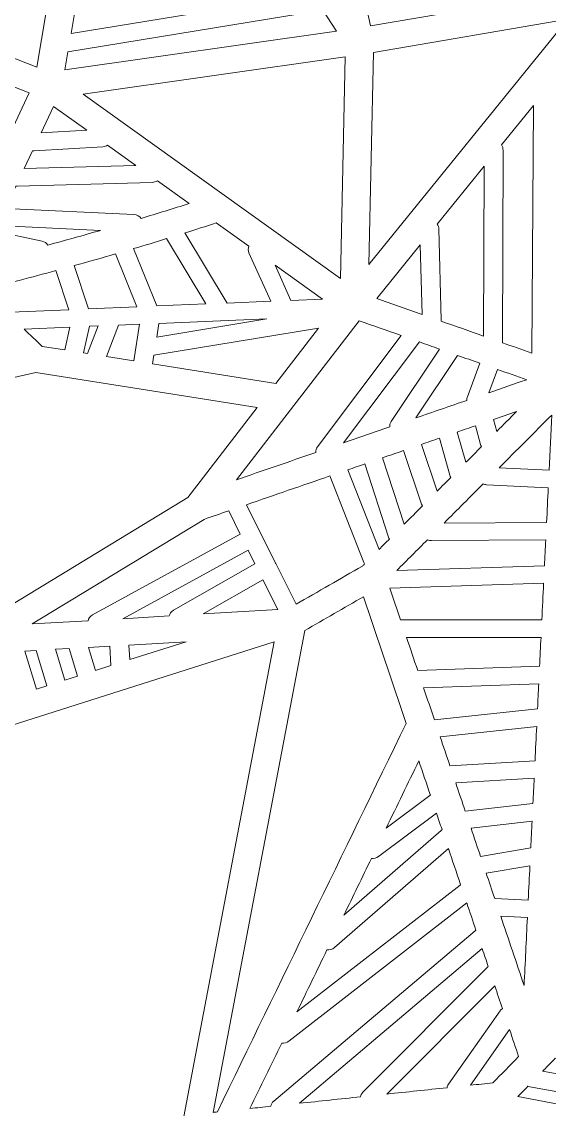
# Model space of a CAD drawing. Header units: centimetres. Extents: x -10.3 to 4.3, y -13.4 to 8.6.
# Drawn here: x -6.48 to -3.77, y -10.3 to -4.72 of the extents above; entities that cross this region are included whole.
import ezdxf

# ---------------------------------------------------------------- set-up
doc = ezdxf.new("R2010")
doc.units = ezdxf.units.CM
doc.header["$MEASUREMENT"] = 0
doc.layers.add('Plan 1', color=7, linetype='Continuous')

msp = doc.modelspace()

# ---------------------------------------------------------------- linework, layer by layer
at = {"layer": 'Plan 1', "color": 250, "lineweight": 20}
for points, knots in [([(-5.4971, -13.40751), (-5.48345, -13.4089), (-5.46966, -13.40959), (-5.45586, -13.40959), (-5.45586, -13.40959), (-5.21797, -13.40959), (-5.21797, -13.40959), (-5.20422, -13.40959), (-5.19047, -13.4089), (-5.17686, -13.40752), (-5.17686, -13.40752), (-5.17454, -13.40728), (-5.17454, -13.40728), (-5.17454, -13.40728), (-5.17222, -13.40752), (-5.17222, -13.40752), (-5.15861, -13.4089), (-5.14486, -13.40959), (-5.13111, -13.40959), (-5.13111, -13.40959), (-4.88364, -13.40959), (-4.88364, -13.40959), (-4.86986, -13.40959), (-4.8561, -13.4089), (-4.84247, -13.40751), (-4.84247, -13.40751), (-4.84014, -13.40728), (-4.84014, -13.40728), (-4.84014, -13.40728), (-4.83782, -13.40751), (-4.83782, -13.40751), (-4.82419, -13.4089), (-4.81043, -13.40959), (-4.79665, -13.40959), (-4.79665, -13.40959), (-4.54415, -13.40959), (-4.54415, -13.40959), (-4.53041, -13.40959), (-4.51668, -13.4089), (-4.50307, -13.40752), (-4.50307, -13.40752), (-4.50075, -13.40729), (-4.50075, -13.40729), (-4.50075, -13.40729), (-4.49844, -13.40752), (-4.49844, -13.40752), (-4.48483, -13.4089), (-4.4711, -13.40959), (-4.45736, -13.40959), (-4.45736, -13.40959), (4.02287, -13.40959), (4.02287, -13.40959), (4.18908, -13.40959), (4.31932, -13.3106), (4.31932, -13.19416), (4.31932, -13.19416), (4.31932, 8.3375), (4.31932, 8.3375), (4.31932, 8.45394), (4.18908, 8.55293), (4.02287, 8.55293), (4.02287, 8.55293), (-10.05259, 8.55293), (-10.05259, 8.55293), (-10.2188, 8.55293), (-10.34904, 8.45394), (-10.34904, 8.3375), (-10.34904, 8.3375), (-10.34904, -5.89474), (-10.34904, -5.89474), (-10.34904, -5.90825), (-10.34731, -5.92174), (-10.34383, -5.93503), (-10.34383, -5.93503), (-10.34327, -5.93714), (-10.34327, -5.93714), (-10.34327, -5.93714), (-10.34383, -5.93925), (-10.34383, -5.93925), (-10.34731, -5.95253), (-10.34904, -5.96603), (-10.34904, -5.97954), (-10.34904, -5.97954), (-10.34904, -6.10452), (-10.34904, -6.10452), (-10.34904, -6.11694), (-10.34758, -6.12935), (-10.34463, -6.1416), (-10.34463, -6.1416), (-10.34417, -6.14354), (-10.34417, -6.14354), (-10.34417, -6.14354), (-10.34463, -6.14548), (-10.34463, -6.14548), (-10.34758, -6.15773), (-10.34904, -6.17014), (-10.34904, -6.18256), (-10.34904, -6.18256), (-10.34904, -13.19416), (-10.34904, -13.19416), (-10.34904, -13.3106), (-10.2188, -13.40959), (-10.05259, -13.40959), (-10.05259, -13.40959), (-7.60772, -13.40959), (-7.60772, -13.40959), (-7.59525, -13.40959), (-7.5828, -13.40902), (-7.57044, -13.40789), (-7.57044, -13.40789), (-7.56833, -13.4077), (-7.56833, -13.4077), (-7.56833, -13.4077), (-7.56623, -13.40789), (-7.56623, -13.40789), (-7.55387, -13.40902), (-7.54141, -13.40959), (-7.52895, -13.40959), (-7.52895, -13.40959), (-6.8758, -13.40959), (-6.8758, -13.40959), (-6.8623, -13.40959), (-6.8488, -13.40893), (-6.83543, -13.40759), (-6.83543, -13.40759), (-6.83315, -13.40737), (-6.83315, -13.40737), (-6.83315, -13.40737), (-6.83088, -13.40759), (-6.83088, -13.40759), (-6.81751, -13.40893), (-6.80401, -13.40959), (-6.7905, -13.40959), (-6.7905, -13.40959), (-5.8596, -13.40959), (-5.8596, -13.40959), (-5.84594, -13.40959), (-5.8323, -13.40891), (-5.81878, -13.40755), (-5.81878, -13.40755), (-5.81648, -13.40732), (-5.81648, -13.40732), (-5.81648, -13.40732), (-5.81418, -13.40755), (-5.81418, -13.40755), (-5.80066, -13.40891), (-5.78701, -13.40959), (-5.77335, -13.40959), (-5.77335, -13.40959), (-5.54299, -13.40959), (-5.54299, -13.40959), (-5.52919, -13.40959), (-5.51541, -13.4089), (-5.50175, -13.40751), (-5.50175, -13.40751), (-5.49943, -13.40727), (-5.49943, -13.40727), (-5.49943, -13.40727), (-5.4971, -13.40751), (-5.4971, -13.40751)], [0, 0, 0, 0, 0.0188679, 0.0188679, 0.0188679, 0.0377358, 0.0377358, 0.0377358, 0.0566038, 0.0566038, 0.0566038, 0.0754717, 0.0754717, 0.0754717, 0.0943396, 0.0943396, 0.0943396, 0.1132075, 0.1132075, 0.1132075, 0.1320755, 0.1320755, 0.1320755, 0.1509434, 0.1509434, 0.1509434, 0.1698113, 0.1698113, 0.1698113, 0.1886792, 0.1886792, 0.1886792, 0.2075472, 0.2075472, 0.2075472, 0.2264151, 0.2264151, 0.2264151, 0.245283, 0.245283, 0.245283, 0.2641509, 0.2641509, 0.2641509, 0.2830189, 0.2830189, 0.2830189, 0.3018868, 0.3018868, 0.3018868, 0.3207547, 0.3207547, 0.3207547, 0.3396226, 0.3396226, 0.3396226, 0.3584906, 0.3584906, 0.3584906, 0.3773585, 0.3773585, 0.3773585, 0.3962264, 0.3962264, 0.3962264, 0.4150943, 0.4150943, 0.4150943, 0.4339623, 0.4339623, 0.4339623, 0.4528302, 0.4528302, 0.4528302, 0.4716981, 0.4716981, 0.4716981, 0.490566, 0.490566, 0.490566, 0.509434, 0.509434, 0.509434, 0.5283019, 0.5283019, 0.5283019, 0.5471698, 0.5471698, 0.5471698, 0.5660377, 0.5660377, 0.5660377, 0.5849057, 0.5849057, 0.5849057, 0.6037736, 0.6037736, 0.6037736, 0.6226415, 0.6226415, 0.6226415, 0.6415094, 0.6415094, 0.6415094, 0.6603774, 0.6603774, 0.6603774, 0.6792453, 0.6792453, 0.6792453, 0.6981132, 0.6981132, 0.6981132, 0.7169811, 0.7169811, 0.7169811, 0.7358491, 0.7358491, 0.7358491, 0.754717, 0.754717, 0.754717, 0.7735849, 0.7735849, 0.7735849, 0.7924528, 0.7924528, 0.7924528, 0.8113208, 0.8113208, 0.8113208, 0.8301887, 0.8301887, 0.8301887, 0.8490566, 0.8490566, 0.8490566, 0.8679245, 0.8679245, 0.8679245, 0.8867925, 0.8867925, 0.8867925, 0.9056604, 0.9056604, 0.9056604, 0.9245283, 0.9245283, 0.9245283, 0.9433962, 0.9433962, 0.9433962, 0.9622642, 0.9622642, 0.9622642, 0.9811321, 0.9811321, 0.9811321, 1, 1, 1, 1]), ([(-4.86355, -2.83271), (-4.86355, -2.83271), (-5.05755, -3.06219), (-5.05755, -3.06219), (-5.05755, -3.06219), (-4.69096, -4.74279), (-4.69096, -4.74279), (-4.69096, -4.74279), (-3.62834, -4.56045), (-3.62834, -4.56045), (-3.62834, -4.56045), (-4.86355, -2.83271), (-4.86355, -2.83271)], [0, 0, 0, 0, 0.25, 0.25, 0.25, 0.5, 0.5, 0.5, 0.75, 0.75, 0.75, 1, 1, 1, 1]), ([(-6.23586, -3.94884), (-6.23586, -3.94884), (-7.09561, -2.9755), (-7.09561, -2.9755), (-7.09561, -2.9755), (-7.38415, -3.12288), (-7.38415, -3.12288), (-7.38415, -3.12288), (-7.38415, -3.83944), (-7.38415, -3.83944), (-7.38415, -3.83944), (-7.13007, -4.67005), (-7.13007, -4.67005), (-7.13007, -4.67005), (-6.40525, -4.95386), (-6.40525, -4.95386), (-6.40525, -4.95386), (-6.23586, -3.94884), (-6.23586, -3.94884)], [0, 0, 0, 0, 0.1666667, 0.1666667, 0.1666667, 0.3333333, 0.3333333, 0.3333333, 0.5, 0.5, 0.5, 0.6666667, 0.6666667, 0.6666667, 0.8333333, 0.8333333, 0.8333333, 1, 1, 1, 1]), ([(-6.20258, -4.61662), (-6.20258, -4.61662), (-6.23037, -4.78151), (-6.23037, -4.78151), (-6.23037, -4.78151), (-4.98975, -4.57859), (-4.98975, -4.57859), (-4.98975, -4.57859), (-5.11409, -4.38678), (-5.11409, -4.38678), (-5.11409, -4.38678), (-6.20032, -4.61619), (-6.20032, -4.61619), (-6.20107, -4.61635), (-6.20182, -4.61649), (-6.20258, -4.61662)], [0, 0, 0, 0, 0.2, 0.2, 0.2, 0.4, 0.4, 0.4, 0.6, 0.6, 0.6, 0.8, 0.8, 0.8, 1, 1, 1, 1]), ([(-4.9363, -4.66104), (-4.93684, -4.66114), (-4.93738, -4.66124), (-4.93793, -4.66133), (-4.93793, -4.66133), (-6.24618, -4.87531), (-6.24618, -4.87531), (-6.24618, -4.87531), (-6.2619, -4.96861), (-6.2619, -4.96861), (-6.2619, -4.96861), (-4.86585, -4.7697), (-4.86585, -4.7697), (-4.86585, -4.7697), (-4.9363, -4.66104), (-4.9363, -4.66104)], [0, 0, 0, 0, 0.2, 0.2, 0.2, 0.4, 0.4, 0.4, 0.6, 0.6, 0.6, 0.8, 0.8, 0.8, 1, 1, 1, 1]), ([(-4.67646, -4.8794), (-4.67646, -4.8794), (-4.69986, -5.96737), (-4.69986, -5.96737), (-4.69986, -5.96737), (-3.67781, -4.70804), (-3.67781, -4.70804), (-3.67781, -4.70804), (-4.67646, -4.8794), (-4.67646, -4.8794)], [0, 0, 0, 0, 0.3333333, 0.3333333, 0.3333333, 0.6666667, 0.6666667, 0.6666667, 1, 1, 1, 1]), ([(-7.08059, -4.83764), (-7.08059, -4.83764), (-7.00542, -5.09435), (-7.00542, -5.09435), (-6.99842, -5.0948), (-6.99159, -5.09659), (-6.98545, -5.09963), (-6.98545, -5.09963), (-6.55235, -5.31363), (-6.55235, -5.31363), (-6.55235, -5.31363), (-6.44485, -5.08657), (-6.44485, -5.08657), (-6.44485, -5.08657), (-7.08059, -4.83764), (-7.08059, -4.83764)], [0, 0, 0, 0, 0.2, 0.2, 0.2, 0.4, 0.4, 0.4, 0.6, 0.6, 0.6, 0.8, 0.8, 0.8, 1, 1, 1, 1]), ([(-6.16772, -5.0936), (-6.16772, -5.0936), (-4.8454, -6.03865), (-4.8454, -6.03865), (-4.8454, -6.03865), (-4.82094, -4.9017), (-4.82094, -4.9017), (-4.82094, -4.9017), (-6.16772, -5.0936), (-6.16772, -5.0936)], [0, 0, 0, 0, 0.3333333, 0.3333333, 0.3333333, 0.6666667, 0.6666667, 0.6666667, 1, 1, 1, 1]), ([(-6.31987, -5.15649), (-6.31987, -5.15649), (-6.38408, -5.29212), (-6.38408, -5.29212), (-6.38408, -5.29212), (-6.14987, -5.27798), (-6.14987, -5.27798), (-6.14987, -5.27798), (-6.31987, -5.15649), (-6.31987, -5.15649)], [0, 0, 0, 0, 0.3333333, 0.3333333, 0.3333333, 0.6666667, 0.6666667, 0.6666667, 1, 1, 1, 1]), ([(-3.85476, -5.15064), (-3.85476, -5.15064), (-4.01928, -5.35334), (-4.01928, -5.35334), (-4.01317, -5.36129), (-4.01032, -5.37058), (-4.01034, -5.37951), (-4.01034, -5.37951), (-4.0126, -6.36489), (-4.0126, -6.36489), (-4.0126, -6.36626), (-4.01267, -6.36763), (-4.01281, -6.36899), (-3.96262, -6.38662), (-3.91245, -6.40425), (-3.86226, -6.42188), (-3.86226, -6.42188), (-3.85476, -5.15064), (-3.85476, -5.15064)], [0, 0, 0, 0, 0.1666667, 0.1666667, 0.1666667, 0.3333333, 0.3333333, 0.3333333, 0.5, 0.5, 0.5, 0.6666667, 0.6666667, 0.6666667, 0.8333333, 0.8333333, 0.8333333, 1, 1, 1, 1]), ([(-6.04225, -5.3549), (-6.0491, -5.35934), (-6.05756, -5.36238), (-6.06732, -5.36296), (-6.06732, -5.36296), (-6.42043, -5.38428), (-6.42043, -5.38428), (-6.42288, -5.38442), (-6.42531, -5.38441), (-6.42769, -5.38423), (-6.42769, -5.38423), (-6.47017, -5.47396), (-6.47017, -5.47396), (-6.47017, -5.47396), (-5.89768, -5.45821), (-5.89768, -5.45821), (-5.89768, -5.45821), (-6.04225, -5.3549), (-6.04225, -5.3549)], [0, 0, 0, 0, 0.1666667, 0.1666667, 0.1666667, 0.3333333, 0.3333333, 0.3333333, 0.5, 0.5, 0.5, 0.6666667, 0.6666667, 0.6666667, 0.8333333, 0.8333333, 0.8333333, 1, 1, 1, 1]), ([(-4.32802, -6.25827), (-4.25549, -6.28376), (-4.18295, -6.30924), (-4.1104, -6.33471), (-4.1104, -6.33471), (-4.10841, -5.46317), (-4.10841, -5.46317), (-4.10841, -5.46317), (-4.34922, -5.75989), (-4.34922, -5.75989), (-4.34338, -5.76748), (-4.34052, -5.77629), (-4.3403, -5.78483), (-4.3403, -5.78483), (-4.32783, -6.25295), (-4.32783, -6.25295), (-4.32778, -6.25472), (-4.32785, -6.2565), (-4.32802, -6.25827)], [0, 0, 0, 0, 0.1666667, 0.1666667, 0.1666667, 0.3333333, 0.3333333, 0.3333333, 0.5, 0.5, 0.5, 0.6666667, 0.6666667, 0.6666667, 0.8333333, 0.8333333, 0.8333333, 1, 1, 1, 1]), ([(-5.8701, -5.73057), (-5.78758, -5.70567), (-5.70541, -5.68018), (-5.62361, -5.65409), (-5.62361, -5.65409), (-5.78667, -5.53755), (-5.78667, -5.53755), (-5.79397, -5.54229), (-5.80307, -5.54541), (-5.81354, -5.5457), (-5.81354, -5.5457), (-6.50766, -5.56479), (-6.50766, -5.56479), (-6.50949, -5.56484), (-6.51131, -5.5648), (-6.51312, -5.56467), (-6.51312, -5.56467), (-6.56733, -5.67917), (-6.56733, -5.67917), (-6.56733, -5.67917), (-5.90832, -5.71059), (-5.90832, -5.71059), (-5.89067, -5.71143), (-5.8777, -5.71997), (-5.8701, -5.73057)], [0, 0, 0, 0, 0.125, 0.125, 0.125, 0.25, 0.25, 0.25, 0.375, 0.375, 0.375, 0.5, 0.5, 0.5, 0.625, 0.625, 0.625, 0.75, 0.75, 0.75, 0.875, 0.875, 0.875, 1, 1, 1, 1]), ([(-6.60893, -5.76705), (-6.60893, -5.76705), (-6.62236, -5.79541), (-6.62236, -5.79541), (-6.62236, -5.79541), (-6.37907, -5.84727), (-6.37907, -5.84727), (-6.36493, -5.85028), (-6.35483, -5.85814), (-6.34871, -5.86736), (-6.25862, -5.84302), (-6.16889, -5.818), (-6.07955, -5.7923), (-6.07955, -5.7923), (-6.6076, -5.76713), (-6.6076, -5.76713), (-6.60804, -5.76711), (-6.60849, -5.76708), (-6.60893, -5.76705)], [0, 0, 0, 0, 0.1666667, 0.1666667, 0.1666667, 0.3333333, 0.3333333, 0.3333333, 0.5, 0.5, 0.5, 0.6666667, 0.6666667, 0.6666667, 0.8333333, 0.8333333, 0.8333333, 1, 1, 1, 1]), ([(-5.48412, -5.75379), (-5.53757, -5.77118), (-5.59118, -5.78832), (-5.64495, -5.80521), (-5.64495, -5.80521), (-5.42802, -6.16495), (-5.42802, -6.16495), (-5.42802, -6.16495), (-5.20449, -6.15557), (-5.20449, -6.15557), (-5.20449, -6.15557), (-5.31602, -5.90719), (-5.31602, -5.90719), (-5.32079, -5.89656), (-5.321, -5.88445), (-5.3165, -5.87358), (-5.3165, -5.87358), (-5.48412, -5.75379), (-5.48412, -5.75379)], [0, 0, 0, 0, 0.1666667, 0.1666667, 0.1666667, 0.3333333, 0.3333333, 0.3333333, 0.5, 0.5, 0.5, 0.6666667, 0.6666667, 0.6666667, 0.8333333, 0.8333333, 0.8333333, 1, 1, 1, 1]), ([(-5.73936, -5.83457), (-5.79555, -5.85185), (-5.85191, -5.86887), (-5.90843, -5.88562), (-5.90843, -5.88562), (-5.78865, -6.18008), (-5.78865, -6.18008), (-5.78865, -6.18008), (-5.53736, -6.16954), (-5.53736, -6.16954), (-5.53736, -6.16954), (-5.73936, -5.83457), (-5.73936, -5.83457)], [0, 0, 0, 0, 0.25, 0.25, 0.25, 0.5, 0.5, 0.5, 0.75, 0.75, 0.75, 1, 1, 1, 1]), ([(-6.0019, -5.91302), (-6.07236, -5.93345), (-6.14306, -5.95346), (-6.21399, -5.97306), (-6.21399, -5.97306), (-6.14035, -6.19484), (-6.14035, -6.19484), (-6.14035, -6.19484), (-5.89151, -6.1844), (-5.89151, -6.1844), (-5.89151, -6.1844), (-6.0019, -5.91302), (-6.0019, -5.91302)], [0, 0, 0, 0, 0.25, 0.25, 0.25, 0.5, 0.5, 0.5, 0.75, 0.75, 0.75, 1, 1, 1, 1]), ([(-4.43602, -5.86684), (-4.43602, -5.86684), (-4.65927, -6.14192), (-4.65927, -6.14192), (-4.58168, -6.16916), (-4.5041, -6.19642), (-4.42652, -6.22368), (-4.42652, -6.22368), (-4.43602, -5.86684), (-4.43602, -5.86684)], [0, 0, 0, 0, 0.3333333, 0.3333333, 0.3333333, 0.6666667, 0.6666667, 0.6666667, 1, 1, 1, 1]), ([(-5.18189, -5.96979), (-5.18189, -5.96979), (-5.10042, -6.15121), (-5.10042, -6.15121), (-5.10042, -6.15121), (-4.9376, -6.14438), (-4.9376, -6.14438), (-4.9376, -6.14438), (-5.18189, -5.96979), (-5.18189, -5.96979)], [0, 0, 0, 0, 0.3333333, 0.3333333, 0.3333333, 0.6666667, 0.6666667, 0.6666667, 1, 1, 1, 1]), ([(-6.68577, -6.09636), (-6.6435, -6.13632), (-6.60123, -6.17628), (-6.55896, -6.21624), (-6.55313, -6.21357), (-6.54647, -6.21188), (-6.53918, -6.21157), (-6.53918, -6.21157), (-6.24137, -6.19908), (-6.24137, -6.19908), (-6.24137, -6.19908), (-6.30789, -5.99871), (-6.30789, -5.99871), (-6.43317, -6.03256), (-6.55915, -6.06511), (-6.68577, -6.09636)], [0, 0, 0, 0, 0.2, 0.2, 0.2, 0.4, 0.4, 0.4, 0.6, 0.6, 0.6, 0.8, 0.8, 0.8, 1, 1, 1, 1]), ([(-5.77925, -6.26955), (-5.77925, -6.26955), (-5.78996, -6.33981), (-5.78996, -6.33981), (-5.78996, -6.33981), (-5.22463, -6.24628), (-5.22463, -6.24628), (-5.22463, -6.24628), (-5.77925, -6.26955), (-5.77925, -6.26955)], [0, 0, 0, 0, 0.3333333, 0.3333333, 0.3333333, 0.6666667, 0.6666667, 0.6666667, 1, 1, 1, 1]), ([(-6.23652, -6.28873), (-6.23652, -6.28873), (-6.47183, -6.2986), (-6.47183, -6.2986), (-6.44056, -6.32816), (-6.4093, -6.35773), (-6.37804, -6.38729), (-6.37804, -6.38729), (-6.26223, -6.40572), (-6.26223, -6.40572), (-6.26223, -6.40572), (-6.23652, -6.28873), (-6.23652, -6.28873)], [0, 0, 0, 0, 0.25, 0.25, 0.25, 0.5, 0.5, 0.5, 0.75, 0.75, 0.75, 1, 1, 1, 1]), ([(-6.09148, -6.28265), (-6.09148, -6.28265), (-6.1357, -6.2845), (-6.1357, -6.2845), (-6.1357, -6.2845), (-6.16571, -6.42107), (-6.16571, -6.42107), (-6.16571, -6.42107), (-6.14573, -6.42425), (-6.14573, -6.42425), (-6.14573, -6.42425), (-6.09148, -6.28265), (-6.09148, -6.28265)], [0, 0, 0, 0, 0.25, 0.25, 0.25, 0.5, 0.5, 0.5, 0.75, 0.75, 0.75, 1, 1, 1, 1]), ([(-5.87875, -6.27372), (-5.87875, -6.27372), (-5.98591, -6.27822), (-5.98591, -6.27822), (-5.98591, -6.27822), (-6.04783, -6.43983), (-6.04783, -6.43983), (-6.04783, -6.43983), (-5.90748, -6.46215), (-5.90748, -6.46215), (-5.90748, -6.46215), (-5.87875, -6.27372), (-5.87875, -6.27372)], [0, 0, 0, 0, 0.25, 0.25, 0.25, 0.5, 0.5, 0.5, 0.75, 0.75, 0.75, 1, 1, 1, 1]), ([(-5.80424, -6.43342), (-5.80424, -6.43342), (-5.81096, -6.47751), (-5.81096, -6.47751), (-5.81096, -6.47751), (-5.17799, -6.57822), (-5.17799, -6.57822), (-5.17799, -6.57822), (-4.95813, -6.29343), (-4.95813, -6.29343), (-4.95813, -6.29343), (-5.80424, -6.43342), (-5.80424, -6.43342)], [0, 0, 0, 0, 0.25, 0.25, 0.25, 0.5, 0.5, 0.5, 0.75, 0.75, 0.75, 1, 1, 1, 1]), ([(-4.75026, -6.25601), (-4.75026, -6.25601), (-5.38058, -7.07246), (-5.38058, -7.07246), (-5.24466, -7.02563), (-5.10875, -6.9788), (-4.97283, -6.93198), (-4.97379, -6.92178), (-4.97106, -6.91122), (-4.96436, -6.90232), (-4.96436, -6.90232), (-4.53484, -6.33169), (-4.53484, -6.33169), (-4.60665, -6.30646), (-4.67845, -6.28124), (-4.75026, -6.25601)], [0, 0, 0, 0, 0.2, 0.2, 0.2, 0.4, 0.4, 0.4, 0.6, 0.6, 0.6, 0.8, 0.8, 0.8, 1, 1, 1, 1]), ([(-6.41032, -6.52094), (-6.41032, -6.52094), (-7.90457, -6.85812), (-7.90457, -6.85812), (-7.92003, -6.86284), (-7.93666, -6.86232), (-7.95184, -6.85709), (-7.95184, -6.85709), (-9.3294, -6.38311), (-9.3294, -6.38311), (-9.3294, -6.38311), (-10.03625, -6.50294), (-10.03625, -6.50294), (-10.03625, -6.50294), (-10.03625, -7.09416), (-10.03625, -7.09416), (-10.03625, -7.09416), (-6.71711, -7.82385), (-6.71711, -7.82385), (-6.71711, -7.82385), (-5.62934, -7.16284), (-5.62934, -7.16284), (-5.62934, -7.16284), (-5.27342, -6.70183), (-5.27342, -6.70183), (-5.27342, -6.70183), (-6.41032, -6.52094), (-6.41032, -6.52094)], [0, 0, 0, 0, 0.1111111, 0.1111111, 0.1111111, 0.2222222, 0.2222222, 0.2222222, 0.3333333, 0.3333333, 0.3333333, 0.4444444, 0.4444444, 0.4444444, 0.5555556, 0.5555556, 0.5555556, 0.6666667, 0.6666667, 0.6666667, 0.7777778, 0.7777778, 0.7777778, 0.8888889, 0.8888889, 0.8888889, 1, 1, 1, 1]), ([(-4.44051, -6.36483), (-4.44051, -6.36483), (-4.83051, -6.88295), (-4.83051, -6.88295), (-4.75135, -6.85568), (-4.67219, -6.8284), (-4.59303, -6.80113), (-4.59392, -6.79168), (-4.59164, -6.78194), (-4.58598, -6.77348), (-4.58598, -6.77348), (-4.33717, -6.40113), (-4.33717, -6.40113), (-4.37161, -6.38903), (-4.40606, -6.37693), (-4.44051, -6.36483)], [0, 0, 0, 0, 0.2, 0.2, 0.2, 0.4, 0.4, 0.4, 0.6, 0.6, 0.6, 0.8, 0.8, 0.8, 1, 1, 1, 1]), ([(-4.24395, -6.43387), (-4.24395, -6.43387), (-4.45837, -6.75475), (-4.45837, -6.75475), (-4.37109, -6.72468), (-4.28381, -6.69461), (-4.19654, -6.66453), (-4.19714, -6.65824), (-4.19632, -6.65185), (-4.19405, -6.64578), (-4.19405, -6.64578), (-4.12994, -6.47391), (-4.12994, -6.47391), (-4.16794, -6.46057), (-4.20595, -6.44722), (-4.24395, -6.43387)], [0, 0, 0, 0, 0.2, 0.2, 0.2, 0.4, 0.4, 0.4, 0.6, 0.6, 0.6, 0.8, 0.8, 0.8, 1, 1, 1, 1]), ([(-4.03837, -6.50608), (-4.03837, -6.50608), (-4.08286, -6.62537), (-4.08286, -6.62537), (-4.01823, -6.60311), (-3.95359, -6.58083), (-3.88896, -6.55856), (-3.93876, -6.54107), (-3.98857, -6.52358), (-4.03837, -6.50608)], [0, 0, 0, 0, 0.3333333, 0.3333333, 0.3333333, 0.6666667, 0.6666667, 0.6666667, 1, 1, 1, 1]), ([(-4.05915, -6.76292), (-4.05915, -6.76292), (-4.04297, -6.82389), (-4.04297, -6.82389), (-4.00922, -6.79008), (-3.97548, -6.75628), (-3.94174, -6.72247), (-3.98087, -6.73595), (-4.02001, -6.74944), (-4.05915, -6.76292)], [0, 0, 0, 0, 0.3333333, 0.3333333, 0.3333333, 0.6666667, 0.6666667, 0.6666667, 1, 1, 1, 1]), ([(-3.76013, -6.73984), (-3.85025, -6.83014), (-3.94037, -6.92044), (-4.03049, -7.01074), (-4.03049, -7.01074), (-3.77392, -7.02375), (-3.77392, -7.02375), (-3.76932, -6.92911), (-3.76472, -6.83448), (-3.76013, -6.73984)], [0, 0, 0, 0, 0.3333333, 0.3333333, 0.3333333, 0.6666667, 0.6666667, 0.6666667, 1, 1, 1, 1]), ([(-4.15151, -6.79474), (-4.1829, -6.80556), (-4.21428, -6.81637), (-4.24567, -6.82719), (-4.24567, -6.82719), (-4.20145, -6.98269), (-4.20145, -6.98269), (-4.17465, -6.95584), (-4.14785, -6.92898), (-4.12105, -6.90213), (-4.12337, -6.8984), (-4.12504, -6.89447), (-4.1261, -6.89048), (-4.1261, -6.89048), (-4.15151, -6.79474), (-4.15151, -6.79474)], [0, 0, 0, 0, 0.2, 0.2, 0.2, 0.4, 0.4, 0.4, 0.6, 0.6, 0.6, 0.8, 0.8, 0.8, 1, 1, 1, 1]), ([(-4.27889, -7.06027), (-4.28107, -7.05677), (-4.28267, -7.05308), (-4.28373, -7.04934), (-4.28373, -7.04934), (-4.33787, -6.85895), (-4.33787, -6.85895), (-4.36849, -6.8695), (-4.39911, -6.88004), (-4.42973, -6.89059), (-4.42973, -6.89059), (-4.3488, -7.13032), (-4.3488, -7.13032), (-4.32549, -7.10697), (-4.30219, -7.08362), (-4.27889, -7.06027)], [0, 0, 0, 0, 0.2, 0.2, 0.2, 0.4, 0.4, 0.4, 0.6, 0.6, 0.6, 0.8, 0.8, 0.8, 1, 1, 1, 1]), ([(-4.42454, -7.2062), (-4.42633, -7.20332), (-4.42773, -7.2003), (-4.42877, -7.19724), (-4.42877, -7.19724), (-4.5216, -6.92225), (-4.5216, -6.92225), (-4.55758, -6.93464), (-4.59355, -6.94704), (-4.62953, -6.95943), (-4.62953, -6.95943), (-4.5185, -7.30036), (-4.5185, -7.30036), (-4.48718, -7.26897), (-4.45586, -7.23759), (-4.42454, -7.2062)], [0, 0, 0, 0, 0.2, 0.2, 0.2, 0.4, 0.4, 0.4, 0.6, 0.6, 0.6, 0.8, 0.8, 0.8, 1, 1, 1, 1]), ([(-4.72146, -6.9911), (-4.7504, -7.00108), (-4.77935, -7.01105), (-4.8083, -7.02102), (-4.8083, -7.02102), (-4.64767, -7.42977), (-4.64767, -7.42977), (-4.62998, -7.41205), (-4.61229, -7.39433), (-4.5946, -7.37661), (-4.59649, -7.37358), (-4.59794, -7.37042), (-4.59898, -7.36721), (-4.59898, -7.36721), (-4.72146, -6.9911), (-4.72146, -6.9911)], [0, 0, 0, 0, 0.2, 0.2, 0.2, 0.4, 0.4, 0.4, 0.6, 0.6, 0.6, 0.8, 0.8, 0.8, 1, 1, 1, 1]), ([(-4.90006, -7.05263), (-5.04278, -7.1018), (-5.1855, -7.15097), (-5.32822, -7.20014), (-5.32822, -7.20014), (-5.17888, -7.50079), (-5.17888, -7.50079), (-5.17866, -7.50121), (-5.17845, -7.50164), (-5.17829, -7.50196), (-5.17829, -7.50196), (-5.0743, -7.71133), (-5.0743, -7.71133), (-4.9606, -7.64606), (-4.8469, -7.5808), (-4.73323, -7.5155), (-4.72944, -7.51171), (-4.72565, -7.50791), (-4.72186, -7.50411), (-4.72328, -7.50184), (-4.72444, -7.49949), (-4.72538, -7.49711), (-4.72538, -7.49711), (-4.90006, -7.05263), (-4.90006, -7.05263)], [0, 0, 0, 0, 0.125, 0.125, 0.125, 0.25, 0.25, 0.25, 0.375, 0.375, 0.375, 0.5, 0.5, 0.5, 0.625, 0.625, 0.625, 0.75, 0.75, 0.75, 0.875, 0.875, 0.875, 1, 1, 1, 1]), ([(-3.78693, -7.29151), (-3.78405, -7.23215), (-3.78116, -7.17279), (-3.77828, -7.11343), (-3.77828, -7.11343), (-4.09502, -7.09737), (-4.09502, -7.09737), (-4.10155, -7.09703), (-4.10756, -7.09559), (-4.11293, -7.09333), (-4.17976, -7.16029), (-4.24658, -7.22725), (-4.31341, -7.29421), (-4.31341, -7.29421), (-3.78693, -7.29151), (-3.78693, -7.29151)], [0, 0, 0, 0, 0.2, 0.2, 0.2, 0.4, 0.4, 0.4, 0.6, 0.6, 0.6, 0.8, 0.8, 0.8, 1, 1, 1, 1]), ([(-5.54672, -7.27542), (-5.54672, -7.27542), (-6.43065, -7.81255), (-6.43065, -7.81255), (-6.43065, -7.81255), (-6.14291, -7.79573), (-6.14291, -7.79573), (-6.14046, -7.78428), (-6.13319, -7.77305), (-6.1203, -7.76601), (-6.1203, -7.76601), (-5.36092, -7.35122), (-5.36092, -7.35122), (-5.36092, -7.35122), (-5.42023, -7.23184), (-5.42023, -7.23184), (-5.46239, -7.24636), (-5.50456, -7.26089), (-5.54672, -7.27542)], [0, 0, 0, 0, 0.1666667, 0.1666667, 0.1666667, 0.3333333, 0.3333333, 0.3333333, 0.5, 0.5, 0.5, 0.6666667, 0.6666667, 0.6666667, 0.8333333, 0.8333333, 0.8333333, 1, 1, 1, 1]), ([(-3.7977, -7.51317), (-3.79556, -7.46922), (-3.79343, -7.42526), (-3.79129, -7.3813), (-3.79129, -7.3813), (-4.37826, -7.3843), (-4.37826, -7.3843), (-4.38593, -7.38434), (-4.393, -7.38281), (-4.39923, -7.38019), (-4.45162, -7.43269), (-4.50402, -7.48519), (-4.55642, -7.53769), (-4.55642, -7.53769), (-3.7977, -7.51317), (-3.7977, -7.51317)], [0, 0, 0, 0, 0.2, 0.2, 0.2, 0.4, 0.4, 0.4, 0.6, 0.6, 0.6, 0.8, 0.8, 0.8, 1, 1, 1, 1]), ([(-5.96375, -7.78526), (-5.96375, -7.78526), (-5.72549, -7.77133), (-5.72549, -7.77133), (-5.72309, -7.76012), (-5.71608, -7.74914), (-5.7037, -7.74207), (-5.7037, -7.74207), (-5.28552, -7.50301), (-5.28552, -7.50301), (-5.28552, -7.50301), (-5.31999, -7.43362), (-5.31999, -7.43362), (-5.31999, -7.43362), (-5.96375, -7.78526), (-5.96375, -7.78526)], [0, 0, 0, 0, 0.2, 0.2, 0.2, 0.4, 0.4, 0.4, 0.6, 0.6, 0.6, 0.8, 0.8, 0.8, 1, 1, 1, 1]), ([(-5.55153, -7.76116), (-5.55153, -7.76116), (-5.16842, -7.73876), (-5.16842, -7.73876), (-5.16842, -7.73876), (-5.24448, -7.58563), (-5.24448, -7.58563), (-5.24448, -7.58563), (-5.55153, -7.76116), (-5.55153, -7.76116)], [0, 0, 0, 0, 0.3333333, 0.3333333, 0.3333333, 0.6666667, 0.6666667, 0.6666667, 1, 1, 1, 1]), ([(-4.59178, -7.62865), (-4.57343, -7.68295), (-4.55507, -7.73725), (-4.53672, -7.79155), (-4.53672, -7.79155), (-3.81121, -7.79133), (-3.81121, -7.79133), (-3.80817, -7.7286), (-3.80512, -7.66586), (-3.80207, -7.60313), (-3.80207, -7.60313), (-4.59178, -7.62865), (-4.59178, -7.62865)], [0, 0, 0, 0, 0.25, 0.25, 0.25, 0.5, 0.5, 0.5, 0.75, 0.75, 0.75, 1, 1, 1, 1]), ([(-4.72818, -7.67283), (-4.82858, -7.73048), (-4.92899, -7.78812), (-5.0294, -7.84576), (-5.0294, -7.84576), (-5.50077, -10.31961), (-5.50077, -10.31961), (-5.49333, -10.31882), (-5.4859, -10.31804), (-5.47846, -10.31726), (-5.15514, -9.65241), (-4.83183, -8.98757), (-4.50852, -8.32273), (-4.58174, -8.10609), (-4.65496, -7.88946), (-4.72818, -7.67283)], [0, 0, 0, 0, 0.2, 0.2, 0.2, 0.4, 0.4, 0.4, 0.6, 0.6, 0.6, 0.8, 0.8, 0.8, 1, 1, 1, 1]), ([(-5.18695, -7.90455), (-5.18695, -7.90455), (-7.59517, -8.66854), (-7.59517, -8.66854), (-7.59517, -8.66854), (-8.34492, -9.24324), (-8.34492, -9.24324), (-8.34492, -9.24324), (-6.5034, -10.53179), (-6.5034, -10.53179), (-6.5034, -10.53179), (-5.65126, -10.34136), (-5.65126, -10.34136), (-5.65126, -10.34136), (-5.18695, -7.90455), (-5.18695, -7.90455)], [0, 0, 0, 0, 0.2, 0.2, 0.2, 0.4, 0.4, 0.4, 0.6, 0.6, 0.6, 0.8, 0.8, 0.8, 1, 1, 1, 1]), ([(-6.03127, -7.92631), (-6.03127, -7.92631), (-6.14042, -7.93269), (-6.14042, -7.93269), (-6.14042, -7.93269), (-6.1044, -8.0512), (-6.1044, -8.0512), (-6.1044, -8.0512), (-6.02512, -8.02605), (-6.02512, -8.02605), (-6.02513, -8.02597), (-6.02513, -8.0259), (-6.02514, -8.02582), (-6.02514, -8.02582), (-6.03127, -7.92631), (-6.03127, -7.92631)], [0, 0, 0, 0, 0.2, 0.2, 0.2, 0.4, 0.4, 0.4, 0.6, 0.6, 0.6, 0.8, 0.8, 0.8, 1, 1, 1, 1]), ([(-5.93359, -7.9206), (-5.93359, -7.9206), (-5.92897, -7.99554), (-5.92897, -7.99554), (-5.92897, -7.99554), (-5.63834, -7.90334), (-5.63834, -7.90334), (-5.63834, -7.90334), (-5.93359, -7.9206), (-5.93359, -7.9206)], [0, 0, 0, 0, 0.3333333, 0.3333333, 0.3333333, 0.6666667, 0.6666667, 0.6666667, 1, 1, 1, 1]), ([(-4.50639, -7.8813), (-4.48714, -7.93823), (-4.4679, -7.99515), (-4.44866, -8.05208), (-4.44866, -8.05208), (-3.82281, -8.02988), (-3.82281, -8.02988), (-3.8204, -7.98028), (-3.81798, -7.93068), (-3.81557, -7.88109), (-3.81557, -7.88109), (-4.50639, -7.8813), (-4.50639, -7.8813)], [0, 0, 0, 0, 0.25, 0.25, 0.25, 0.5, 0.5, 0.5, 0.75, 0.75, 0.75, 1, 1, 1, 1]), ([(-6.46736, -7.95181), (-6.46736, -7.95181), (-6.40789, -8.14747), (-6.40789, -8.14747), (-6.40789, -8.14747), (-6.3545, -8.13054), (-6.3545, -8.13054), (-6.3545, -8.13054), (-6.40986, -7.94844), (-6.40986, -7.94844), (-6.40986, -7.94844), (-6.46736, -7.95181), (-6.46736, -7.95181)], [0, 0, 0, 0, 0.25, 0.25, 0.25, 0.5, 0.5, 0.5, 0.75, 0.75, 0.75, 1, 1, 1, 1]), ([(-6.24034, -7.93853), (-6.24034, -7.93853), (-6.30994, -7.9426), (-6.30994, -7.9426), (-6.30994, -7.9426), (-6.26175, -8.10112), (-6.26175, -8.10112), (-6.26175, -8.10112), (-6.19715, -8.08062), (-6.19715, -8.08062), (-6.19715, -8.08062), (-6.24034, -7.93853), (-6.24034, -7.93853)], [0, 0, 0, 0, 0.25, 0.25, 0.25, 0.5, 0.5, 0.5, 0.75, 0.75, 0.75, 1, 1, 1, 1]), ([(-4.41866, -8.14083), (-4.40021, -8.19545), (-4.38175, -8.25006), (-4.36329, -8.30467), (-4.36329, -8.30467), (-3.83337, -8.24748), (-3.83337, -8.24748), (-3.83131, -8.20494), (-3.82924, -8.1624), (-3.82717, -8.11986), (-3.82717, -8.11986), (-4.41866, -8.14083), (-4.41866, -8.14083)], [0, 0, 0, 0, 0.25, 0.25, 0.25, 0.5, 0.5, 0.5, 0.75, 0.75, 0.75, 1, 1, 1, 1]), ([(-4.33381, -8.39188), (-4.31708, -8.44138), (-4.30035, -8.49089), (-4.28361, -8.54039), (-4.28361, -8.54039), (-3.84633, -8.51424), (-3.84633, -8.51424), (-3.84348, -8.45561), (-3.84063, -8.39698), (-3.83779, -8.33835), (-3.83779, -8.33835), (-4.33381, -8.39188), (-4.33381, -8.39188)], [0, 0, 0, 0, 0.25, 0.25, 0.25, 0.5, 0.5, 0.5, 0.75, 0.75, 0.75, 1, 1, 1, 1]), ([(-4.44339, -8.5154), (-4.49928, -8.63033), (-4.55517, -8.74526), (-4.61106, -8.8602), (-4.61106, -8.8602), (-4.38601, -8.69248), (-4.38601, -8.69248), (-4.38536, -8.692), (-4.3847, -8.69153), (-4.38401, -8.69107), (-4.40381, -8.63252), (-4.4236, -8.57396), (-4.44339, -8.5154)], [0, 0, 0, 0, 0.25, 0.25, 0.25, 0.5, 0.5, 0.5, 0.75, 0.75, 0.75, 1, 1, 1, 1]), ([(-4.25381, -8.62857), (-4.23743, -8.67703), (-4.22105, -8.72549), (-4.20467, -8.77396), (-4.20467, -8.77396), (-3.85698, -8.73334), (-3.85698, -8.73334), (-3.8549, -8.69038), (-3.85281, -8.64742), (-3.85072, -8.60446), (-3.85072, -8.60446), (-4.25381, -8.62857), (-4.25381, -8.62857)], [0, 0, 0, 0, 0.25, 0.25, 0.25, 0.5, 0.5, 0.5, 0.75, 0.75, 0.75, 1, 1, 1, 1]), ([(-4.68687, -9.01608), (-4.73412, -9.11324), (-4.78137, -9.2104), (-4.82862, -9.30756), (-4.82862, -9.30756), (-4.32874, -8.87231), (-4.32874, -8.87231), (-4.32726, -8.87103), (-4.32568, -8.86981), (-4.32398, -8.86868), (-4.33356, -8.84035), (-4.34313, -8.81203), (-4.35271, -8.7837), (-4.35271, -8.7837), (-4.65136, -9.00627), (-4.65136, -9.00627), (-4.66122, -9.01362), (-4.6741, -9.01711), (-4.68687, -9.01608)], [0, 0, 0, 0, 0.1666667, 0.1666667, 0.1666667, 0.3333333, 0.3333333, 0.3333333, 0.5, 0.5, 0.5, 0.6666667, 0.6666667, 0.6666667, 0.8333333, 0.8333333, 0.8333333, 1, 1, 1, 1]), ([(-4.17524, -8.86102), (-4.15893, -8.9093), (-4.14261, -8.95758), (-4.12629, -9.00585), (-4.12629, -9.00585), (-3.86807, -8.96141), (-3.86807, -8.96141), (-3.86585, -8.91573), (-3.86362, -8.87005), (-3.8614, -8.82436), (-3.8614, -8.82436), (-4.17524, -8.86102), (-4.17524, -8.86102)], [0, 0, 0, 0, 0.25, 0.25, 0.25, 0.5, 0.5, 0.5, 0.75, 0.75, 0.75, 1, 1, 1, 1]), ([(-4.91542, -9.48604), (-4.96683, -9.59177), (-5.01825, -9.6975), (-5.06967, -9.80323), (-5.06967, -9.80323), (-4.23117, -9.1532), (-4.23117, -9.1532), (-4.2303, -9.15253), (-4.2294, -9.15188), (-4.22847, -9.15125), (-4.24954, -9.08891), (-4.27061, -9.02658), (-4.29169, -8.96424), (-4.29169, -8.96424), (-4.87714, -9.474), (-4.87714, -9.474), (-4.88717, -9.48273), (-4.90129, -9.48718), (-4.91542, -9.48604)], [0, 0, 0, 0, 0.1666667, 0.1666667, 0.1666667, 0.3333333, 0.3333333, 0.3333333, 0.5, 0.5, 0.5, 0.6666667, 0.6666667, 0.6666667, 0.8333333, 0.8333333, 0.8333333, 1, 1, 1, 1]), ([(-3.87254, -9.05356), (-3.87254, -9.05356), (-4.0971, -9.0922), (-4.0971, -9.0922), (-4.08253, -9.13531), (-4.06796, -9.17841), (-4.05339, -9.22151), (-4.053, -9.22152), (-4.05262, -9.22154), (-4.05223, -9.22156), (-4.05223, -9.22156), (-3.88114, -9.23023), (-3.88114, -9.23023), (-3.87827, -9.17134), (-3.87541, -9.11245), (-3.87254, -9.05356)], [0, 0, 0, 0, 0.2, 0.2, 0.2, 0.4, 0.4, 0.4, 0.6, 0.6, 0.6, 0.8, 0.8, 0.8, 1, 1, 1, 1]), ([(-5.14788, -9.96407), (-5.20227, -10.07592), (-5.25667, -10.18778), (-5.31106, -10.29963), (-5.27532, -10.29587), (-5.23958, -10.2921), (-5.20383, -10.28834), (-5.20231, -10.27871), (-5.19745, -10.2692), (-5.18875, -10.26185), (-5.18875, -10.26185), (-4.15411, -9.38699), (-4.15411, -9.38699), (-4.15278, -9.38587), (-4.15137, -9.3848), (-4.14987, -9.3838), (-4.16555, -9.33739), (-4.18123, -9.29099), (-4.19692, -9.24458), (-4.19692, -9.24458), (-5.11166, -9.95372), (-5.11166, -9.95372), (-5.12156, -9.9614), (-5.13475, -9.96513), (-5.14788, -9.96407)], [0, 0, 0, 0, 0.125, 0.125, 0.125, 0.25, 0.25, 0.25, 0.375, 0.375, 0.375, 0.5, 0.5, 0.5, 0.625, 0.625, 0.625, 0.75, 0.75, 0.75, 0.875, 0.875, 0.875, 1, 1, 1, 1]), ([(-3.8855, -9.31991), (-3.8855, -9.31991), (-4.02247, -9.31297), (-4.02247, -9.31297), (-3.98245, -9.43134), (-3.94244, -9.54972), (-3.90242, -9.6681), (-3.89678, -9.55204), (-3.89114, -9.43598), (-3.8855, -9.31991)], [0, 0, 0, 0, 0.3333333, 0.3333333, 0.3333333, 0.6666667, 0.6666667, 0.6666667, 1, 1, 1, 1]), ([(-5.05689, -10.27286), (-4.95221, -10.26184), (-4.84753, -10.25081), (-4.74285, -10.23979), (-4.74151, -10.23126), (-4.73755, -10.22287), (-4.73063, -10.21594), (-4.73063, -10.21594), (-4.09348, -9.57745), (-4.09348, -9.57745), (-4.09138, -9.57534), (-4.08901, -9.57338), (-4.08638, -9.57162), (-4.09684, -9.54067), (-4.1073, -9.50972), (-4.11776, -9.47877), (-4.11776, -9.47877), (-5.05689, -10.27286), (-5.05689, -10.27286)], [0, 0, 0, 0, 0.1666667, 0.1666667, 0.1666667, 0.3333333, 0.3333333, 0.3333333, 0.5, 0.5, 0.5, 0.6666667, 0.6666667, 0.6666667, 0.8333333, 0.8333333, 0.8333333, 1, 1, 1, 1]), ([(-4.05302, -9.67031), (-4.05302, -9.67031), (-4.60704, -10.22549), (-4.60704, -10.22549), (-4.50421, -10.21466), (-4.40138, -10.20384), (-4.29855, -10.19301), (-4.29758, -10.18676), (-4.29517, -10.1806), (-4.29123, -10.17501), (-4.29123, -10.17501), (-4.02583, -9.79798), (-4.02583, -9.79798), (-4.02277, -9.79364), (-4.01876, -9.78962), (-4.01381, -9.78631), (-4.02688, -9.74764), (-4.03995, -9.70898), (-4.05302, -9.67031)], [0, 0, 0, 0, 0.1666667, 0.1666667, 0.1666667, 0.3333333, 0.3333333, 0.3333333, 0.5, 0.5, 0.5, 0.6666667, 0.6666667, 0.6666667, 0.8333333, 0.8333333, 0.8333333, 1, 1, 1, 1]), ([(-3.97715, -9.89478), (-3.97715, -9.89478), (-4.17817, -10.18034), (-4.17817, -10.18034), (-4.13979, -10.17631), (-4.10142, -10.17227), (-4.06304, -10.16823), (-4.01886, -10.12309), (-3.97467, -10.07795), (-3.93049, -10.03281), (-3.94604, -9.9868), (-3.9616, -9.94079), (-3.97715, -9.89478)], [0, 0, 0, 0, 0.25, 0.25, 0.25, 0.5, 0.5, 0.5, 0.75, 0.75, 0.75, 1, 1, 1, 1]), ([(-3.74221, -10.04187), (-3.75923, -10.05925), (-3.77624, -10.07663), (-3.79326, -10.09401), (-3.79503, -10.09606), (-3.79695, -10.09803), (-3.79904, -10.09992), (-3.80187, -10.10281), (-3.80471, -10.10571), (-3.80754, -10.10861), (-3.80754, -10.10861), (-2.47475, -10.34755), (-2.47475, -10.34755), (-2.47444, -10.33), (-2.47413, -10.31246), (-2.47381, -10.29491), (-2.47381, -10.29491), (-3.73262, -10.04474), (-3.73262, -10.04474), (-3.73602, -10.04406), (-3.73923, -10.04309), (-3.74221, -10.04187)], [0, 0, 0, 0, 0.1428571, 0.1428571, 0.1428571, 0.2857143, 0.2857143, 0.2857143, 0.4285714, 0.4285714, 0.4285714, 0.5714286, 0.5714286, 0.5714286, 0.7142857, 0.7142857, 0.7142857, 0.8571429, 0.8571429, 0.8571429, 1, 1, 1, 1]), ([(-3.88278, -10.18547), (-3.89997, -10.20303), (-3.91715, -10.22059), (-3.93434, -10.23815), (-3.93434, -10.23815), (-2.47775, -10.51576), (-2.47775, -10.51576), (-2.4773, -10.4901), (-2.47683, -10.46444), (-2.47638, -10.43878), (-2.47638, -10.43878), (-3.87219, -10.18853), (-3.87219, -10.18853), (-3.87596, -10.18785), (-3.8795, -10.18681), (-3.88278, -10.18547)], [0, 0, 0, 0, 0.2, 0.2, 0.2, 0.4, 0.4, 0.4, 0.6, 0.6, 0.6, 0.8, 0.8, 0.8, 1, 1, 1, 1])]:
    msp.add_open_spline(points, degree=3, knots=knots, dxfattribs=at)

doc.saveas('drawing.dxf')
